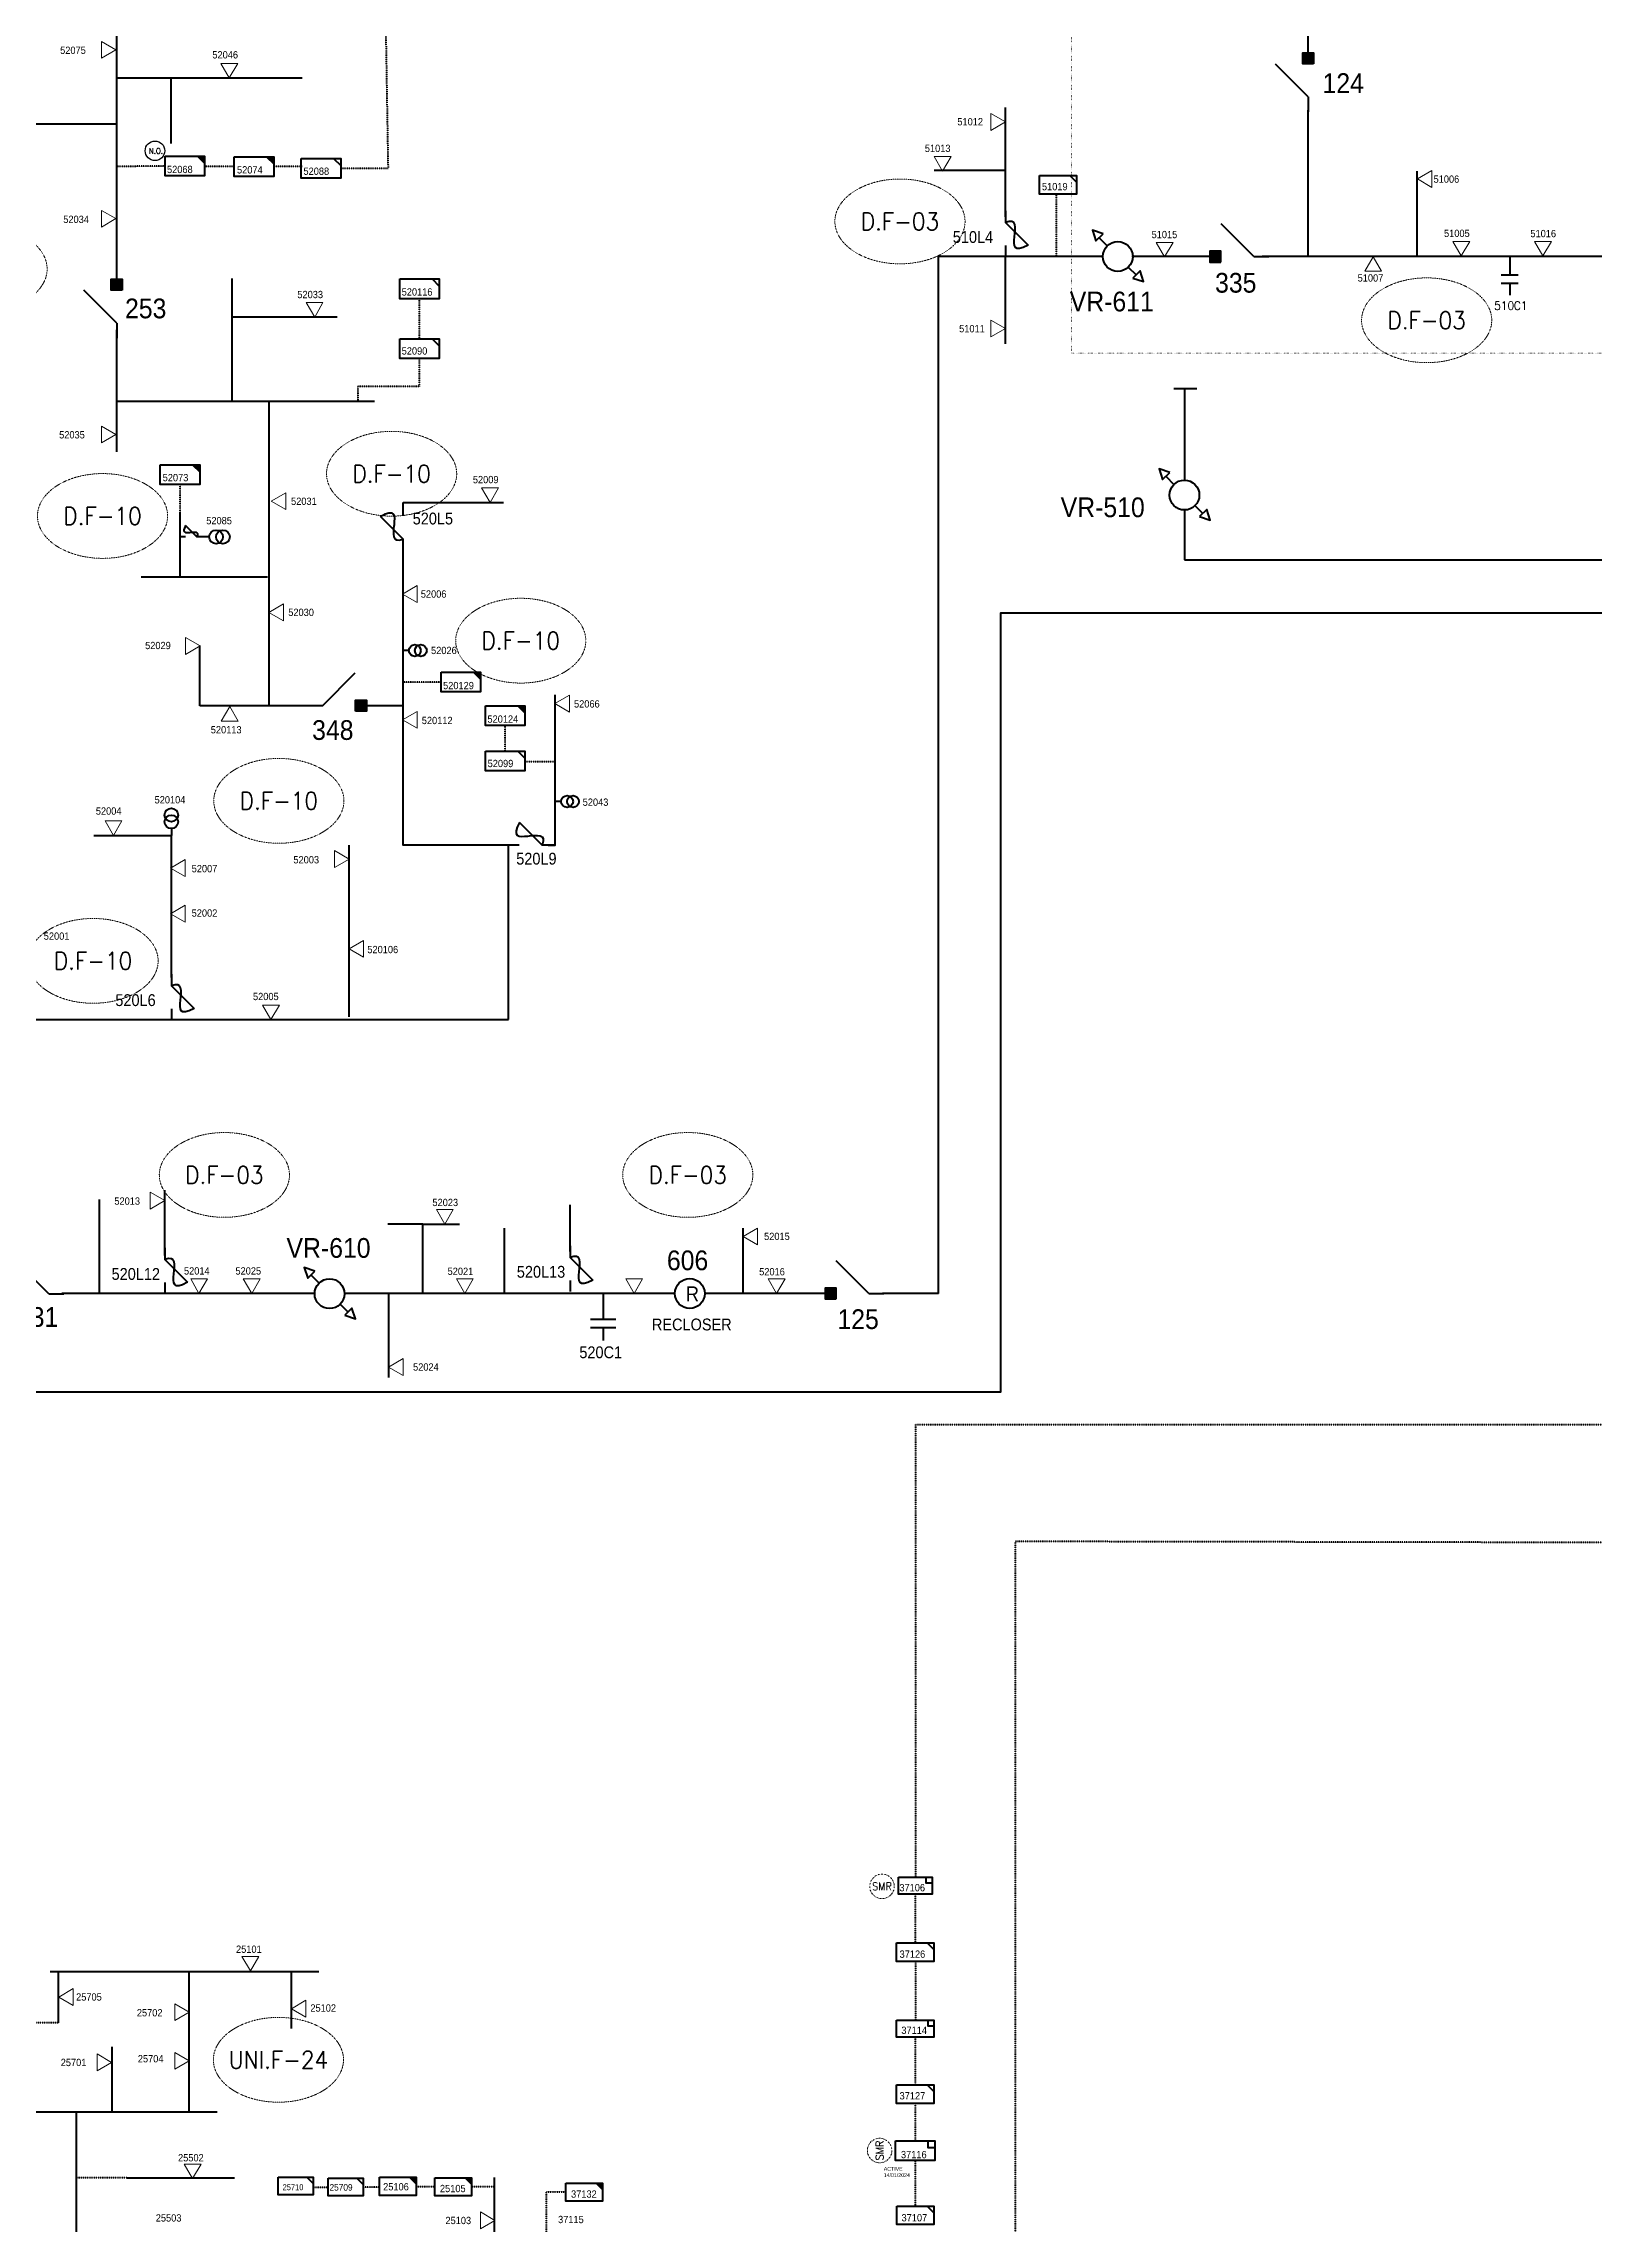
# Model space of a CAD drawing. Header units: metres. Extents: x 65984 to 144644, y -19036 to 23726.
# Drawn here: x 109404 to 110190, y 20772 to 21877 of the extents above; entities that cross this region are included whole.
import ezdxf
from ezdxf.enums import TextEntityAlignment as Align

# ---------------------------------------------------------------- set-up
doc = ezdxf.new("R2010")
doc.units = ezdxf.units.M
doc.header["$MEASUREMENT"] = 0
for name, pattern in [('DGN Style 1', [0.6, 0, -0.6]), ('DGN Style 3', [0.013877, 0, -0.013877]), ('DGN Style 4', [1.6, 0.8, -0.4, 0, -0.4])]:
    doc.linetypes.add(name, pattern=pattern)
doc.layers.get('0').update_dxf_attribs({"color": 95, "lineweight": 40})
for name, color, linetype, lineweight in [('ABS', 7, 'Continuous', 40), ('ABS NUMBER', 112, 'Continuous', 30), ('CAPACITOR', 5, 'Continuous', 40), ('D FDR  03', 112, 'Continuous', 40), ('d_fco', 5, 'Continuous', 40), ('d_fco text', 95, 'Continuous', 40), ('d_grid line', 7, 'DGN Style 1', 0), ('d_oh branch', 94, 'Continuous', 40), ('d_tf', 1, 'Continuous', 40), ('d_tf no', 6, 'Continuous', 40), ('d_ug cable', 95, 'Continuous', 40), ('d_ug tf', 1, 'Continuous', 40), ('d_unit sub', 7, 'Continuous', 40), ('FDR  2  03', 240, 'Continuous', 40), ('FDR  2  05', 154, 'Continuous', 40), ('fedr no', 95, 'Continuous', 40), ('O H MAIN FEEDER', 4, 'Continuous', 100), ('REGULATOR', 5, 'Continuous', 40), ('SW N O', 114, 'Continuous', 30)]:
    doc.layers.add(name, color=color, linetype=linetype, lineweight=lineweight)
doc.styles.add('NASKHF', font='naskhf.shx', dxfattribs={"height": 8})
doc.styles.add('Style-Arial', font='arial.ttf')
doc.styles.add('Style-ENGINEERING', font='ENGINEERING.shx')
doc.styles.add('Style-msdefault', font='msdefault.shx')
doc.styles.add('Style-simplex', font='simplex.shx')
doc.styles.add('Style-STANDARD', font='STANDARD.shx')

# ---------------------------------------------------------------- blocks, each defined once
blk = doc.blocks.new('*U835')
at = {"layer": 'd_oh branch', "color": 5, "linetype": 'Continuous', "lineweight": 100}
for p, q in [((10, 0.9), (-10, 0.9)), ((0, 23), (0, 0.9)), ((10, -9.1), (-10, -9.1)), ((0, -9.1), (0, -23))]:
    blk.add_line(p, q, dxfattribs=at)
blk = doc.blocks.new('TF_8')
at = {"color": 0, "linetype": 'ByBlock', "lineweight": -2}
blk.add_line((6.3, 4.95), (9.9, 1.35), dxfattribs=at)
blk.add_3dface([(-10.1, 4.95), (9.9, 4.95), (9.9, -5.05), (-10.1, -5.05)], dxfattribs=at)
blk = doc.blocks.new('ABS2_1_1')
at = {"color": 0, "linetype": 'ByBlock', "lineweight": -2, "ltscale": 500}
for q in [(-29900, 43500), (0, 0)]:
    blk.add_line((0, 13600), q, dxfattribs=at)
at = {"color": 0, "linetype": 'ByBlock', "lineweight": -2, "ltscale": 500, "flags": 128}
for points in [[(5000, 43600), (-5000, 43600), (-5000, 53600), (5000, 53600)], [(3791, 49653), (3791, 49653), (3791, 49653)]]:
    blk.add_lwpolyline(points, close=True, dxfattribs=at)
at = {"color": 0, "linetype": 'ByBlock', "lineweight": -2, "ltscale": 500}
for points in [[(5000, 43600), (-5000, 43600), (5000, 53600), (-5000, 53600)], [(3791, 49653), (3791, 49653), (3791, 49653)]]:
    blk.add_solid(points, dxfattribs=at)
blk = doc.blocks.new('TF3_2')
at = {"layer": 'd_unit sub', "color": 2, "linetype": 'Continuous', "lineweight": 40}
for p, q in [((11.3, 9), (18.3, 9)), ((18.3, 9), (18.3, 2))]:
    blk.add_line(p, q, dxfattribs=at)
at = {"layer": 'd_unit sub', "color": 2, "linetype": 'Continuous', "lineweight": 40, "flags": 128}
blk.add_lwpolyline([(-21.7, 9), (18.3, 9), (18.3, -11), (-21.7, -11)], close=True, dxfattribs=at)
blk.add_lwpolyline([(18.3, 2), (11.3, 2), (11.3, 9)], dxfattribs=at)
blk = doc.blocks.new('TF3_4')
at = {"layer": 'd_unit sub', "color": 6, "linetype": 'Continuous', "lineweight": 40}
for p, q in [((11.3, 9), (18.3, 9)), ((18.3, 9), (18.3, 2))]:
    blk.add_line(p, q, dxfattribs=at)
at = {"layer": 'd_unit sub', "color": 6, "linetype": 'Continuous', "lineweight": 40, "flags": 128}
blk.add_lwpolyline([(-26, 9), (18.3, 9), (18.3, -11), (-26, -11)], close=True, dxfattribs=at)
blk.add_lwpolyline([(18.3, 2), (11.3, 2), (11.3, 9)], dxfattribs=at)
blk = doc.blocks.new('TFU_78')
at = {"layer": 'd_tf', "color": 234, "linetype": 'Continuous', "lineweight": 70, "ltscale": 0.000426762}
blk.add_line((0, 10), (0, 0), dxfattribs=at)
for centre in [(0, 30), (0, 20)]:
    blk.add_circle(centre, 10, dxfattribs=at)
blk = doc.blocks.new('TFU_79')
at = {"layer": 'd_tf', "color": 234, "linetype": 'Continuous', "lineweight": 70, "ltscale": 0.000390876}
blk.add_line((0, 10), (0, 0), dxfattribs=at)
for centre in [(0, 30), (0, 20)]:
    blk.add_circle(centre, 10, dxfattribs=at)
blk = doc.blocks.new('*U794')
at = {"layer": 'd_fco', "color": 234, "linetype": 'Continuous', "lineweight": 100}
blk.add_line((-4.6, 4.2), (-10.1, 4.2), dxfattribs=at)
at = {"layer": 'd_fco', "color": 234, "linetype": 'Continuous', "lineweight": 100, "flags": 128}
blk.add_lwpolyline([(13, 4.2), (7.1, 4.2), (-4.4, -7.3)], dxfattribs=at)
at = {"layer": 'd_fco', "color": 234, "linetype": 'Continuous', "lineweight": 100}
blk.add_open_spline([(-4.4, -7.3), (-13, 7.7), (11.6, -7.7), (7.1, 4.2)], degree=3, dxfattribs=at)
blk = doc.blocks.new('FUSE01')
at = {"color": 0, "linetype": 'ByBlock', "lineweight": -2}
blk.add_line((0, -17.15), (0, -22.55), dxfattribs=at)
at = {"color": 0, "linetype": 'ByBlock', "lineweight": -2, "flags": 128}
blk.add_lwpolyline([(0, 0.05), (0, -5.75), (-11.2, -16.95)], dxfattribs=at)
at = {"color": 0, "linetype": 'ByBlock', "lineweight": -2}
blk.add_open_spline([(-11.2, -16.95), (3.4, -25.35), (-11.6, -1.35), (0, -5.75)], degree=3, dxfattribs=at)
blk = doc.blocks.new('*U880')
at = {"layer": 'CAPACITOR', "color": 5, "linetype": 'Continuous', "lineweight": 100}
for p, q in [((0, 27.9), (0, -2.9)), ((15, -2.9), (-15, -2.9)), ((15, -12.9), (-15, -12.9)), ((0, -12.9), (0, -27.9))]:
    blk.add_line(p, q, dxfattribs=at)
blk = doc.blocks.new('*U809')
at = {"layer": 'REGULATOR', "color": 7, "linetype": 'Continuous', "lineweight": 211}
blk.add_circle((0, 0.1), 7.56, dxfattribs=at)
at = {"layer": 'ABS NUMBER', "color": 7, "lineweight": 211, "style": 'Style-ENGINEERING', "width": 0.9}
blk.add_text('R', height=7.56, dxfattribs=at).set_placement((-1.9, 3.7), align=Align.TOP_LEFT)
blk = doc.blocks.new('TF3_10')
at = {"layer": 'd_tf no', "color": 121, "linetype": 'Continuous', "lineweight": 40}
for p, q in [((11.3, 9), (18.3, 9)), ((18.3, 9), (18.3, 2))]:
    blk.add_line(p, q, dxfattribs=at)
at = {"layer": 'd_tf no', "color": 121, "linetype": 'Continuous', "lineweight": 40, "flags": 128}
blk.add_lwpolyline([(-21.7, 9), (18.3, 9), (18.3, -11), (-21.7, -11)], close=True, dxfattribs=at)
blk.add_lwpolyline([(18.3, 2), (11.3, 2), (11.3, 9)], dxfattribs=at)
blk = doc.blocks.new('exist.us-1000kva')
at = {"color": 0, "linetype": 'ByBlock', "lineweight": -2, "flags": 128}
blk.add_lwpolyline([(40, 12.9), (32.8, 20), (40, 20)], close=True, dxfattribs=at)
at = {"color": 0, "linetype": 'ByBlock', "lineweight": -2, "extrusion": (0, 0, -1)}
blk.add_solid([(-40, 12.9), (-32.8, 20), (-40, 20)], dxfattribs=at)
at = {"color": 0, "linetype": 'ByBlock', "lineweight": -2, "xscale": 2, "yscale": 2}
blk.add_blockref('TF_8', (20.2, 10.1), dxfattribs=at)
blk = doc.blocks.new('*U748')
at = {"layer": 'd_fco', "color": 5, "linetype": 'Continuous', "lineweight": 100}
blk.add_line((-4.6, 4.2), (-10.1, 4.2), dxfattribs=at)
at = {"layer": 'd_fco', "color": 5, "linetype": 'Continuous', "lineweight": 100, "extrusion": (0, 0, -1), "flags": 128}
blk.add_lwpolyline([(-13, 4.2), (-7.1, 4.2), (4.4, -7.3)], dxfattribs=at)
at = {"layer": 'd_fco', "color": 5, "linetype": 'Continuous', "lineweight": 100}
blk.add_open_spline([(-4.4, -7.3), (-13, 7.7), (11.6, -7.7), (7.1, 4.2)], degree=3, dxfattribs=at)
blk = doc.blocks.new('SS')
at = {"color": 0, "linetype": 'ByBlock', "lineweight": -2, "flags": 128}
blk.add_lwpolyline([(6.95, 4.25), (10.45, 4.25), (10.45, 0.75)], close=True, dxfattribs=at)
at = {"color": 0, "linetype": 'ByBlock', "lineweight": -2, "extrusion": (0, 0, -1)}
blk.add_solid([(-6.95, 4.25), (-10.45, 4.25), (-10.45, 0.75)], dxfattribs=at)
at = {"color": 0, "linetype": 'ByBlock', "lineweight": -2}
blk.add_3dface([(-9.55, 4.25), (10.45, 4.25), (10.45, -5.75), (-9.55, -5.75)], dxfattribs=at)
blk = doc.blocks.new('*U1975')
at = {"layer": 'REGULATOR', "color": 5, "linetype": 'Continuous', "lineweight": 106}
for p, q in [((24, 25.1), (13.4, 14.5)), ((-14.9, -13.7), (-25.5, -24.4))]:
    blk.add_line(p, q, dxfattribs=at)
at = {"layer": 'REGULATOR', "color": 5, "linetype": 'Continuous', "lineweight": 106, "flags": 128}
for points in [[(29.5, 20), (34.4, 34.3), (20.1, 29.6)], [(-29.6, -20), (-34.4, -34.3), (-20.1, -29.5)]]:
    blk.add_lwpolyline(points, close=True, dxfattribs=at)
at = {"layer": 'REGULATOR', "color": 5, "linetype": 'Continuous', "lineweight": 106}
blk.add_circle((-0.8, 0.4), 20, dxfattribs=at)
blk = doc.blocks.new('TRA1_545')
at = {"layer": 'd_tf', "color": 5, "linetype": 'Continuous', "lineweight": 0, "ltscale": 0.000307269, "flags": 128}
blk.add_lwpolyline([(10.1, -17), (0.1, 0), (-9.9, -17)], close=True, dxfattribs=at)
blk = doc.blocks.new('TRA1_544')
at = {"layer": 'd_tf', "color": 5, "linetype": 'Continuous', "lineweight": 0, "ltscale": 0.000307269, "xscale": 1.000046566207833, "yscale": 1.000046566207833, "zscale": 1.000046566207833, "rotation": 180}
blk.add_blockref('TRA1_545', (0, 0), dxfattribs=at)
blk = doc.blocks.new('TRA1_632')
at = {"layer": 'd_tf', "color": 6, "linetype": 'Continuous', "lineweight": 0, "ltscale": 0.000426762, "flags": 128}
blk.add_lwpolyline([(10, -17), (0, 0), (-10, -17)], close=True, dxfattribs=at)
blk = doc.blocks.new('TRA1_631')
at = {"layer": 'd_tf', "color": 6, "linetype": 'Continuous', "lineweight": 0, "ltscale": 0.000426762, "xscale": 1.000046566207833, "yscale": 1.000046566207833, "zscale": 1.000046566207833, "rotation": 180}
blk.add_blockref('TRA1_632', (0, 0), dxfattribs=at)
blk = doc.blocks.new('TRA1_634')
at = {"layer": 'd_tf', "color": 6, "linetype": 'Continuous', "lineweight": 0, "ltscale": 0.000426762, "flags": 128}
blk.add_lwpolyline([(10, -17), (0, 0), (-10, -17)], close=True, dxfattribs=at)
blk = doc.blocks.new('TRA1_633')
at = {"layer": 'd_tf', "color": 6, "linetype": 'Continuous', "lineweight": 0, "ltscale": 0.000426762, "xscale": 1.000046566207832, "yscale": 1.000046566207832, "zscale": 1.000046566207832, "rotation": 180.0000000124235}
blk.add_blockref('TRA1_634', (0, 0), dxfattribs=at)
blk = doc.blocks.new('TRA1_646')
at = {"layer": 'd_tf', "color": 6, "linetype": 'Continuous', "lineweight": 0, "ltscale": 0.000426762, "extrusion": (0, 0, -1), "flags": 128}
blk.add_lwpolyline([(-9.9, -17), (0.1, 0), (10.1, -17)], close=True, dxfattribs=at)
blk = doc.blocks.new('TRA1_645')
at = {"layer": 'd_tf', "color": 6, "linetype": 'Continuous', "lineweight": 0, "ltscale": 0.000426762, "xscale": 1.000046566207832, "yscale": 1.000046566207832, "zscale": 1.000046566207832, "rotation": 180.0000000124235}
blk.add_blockref('TRA1_646', (0, 0), dxfattribs=at)
blk = doc.blocks.new('TRA1_644')
at = {"layer": 'd_tf', "color": 6, "linetype": 'Continuous', "lineweight": 0, "ltscale": 0.000426762, "flags": 128}
blk.add_lwpolyline([(10, -17.1), (0, -0.1), (-10, -17.1)], close=True, dxfattribs=at)
blk = doc.blocks.new('TRA1_643')
at = {"layer": 'd_tf', "color": 6, "linetype": 'Continuous', "lineweight": 0, "ltscale": 0.000426762, "xscale": 1.000046566207832, "yscale": 1.000046566207832, "zscale": 1.000046566207832, "rotation": 180.0000000124235}
blk.add_blockref('TRA1_644', (0, 0), dxfattribs=at)
blk = doc.blocks.new('*U2360')
at = {"layer": 'd_unit sub', "color": 6, "linetype": 'Continuous', "lineweight": 40, "flags": 128}
for points in [[(-9.4, 4.7), (9.4, 4.7), (9.4, -4.7), (-9.4, -4.7)], [(6.1, 4.7), (9.4, 4.7), (9.4, 1.4)]]:
    blk.add_lwpolyline(points, close=True, dxfattribs=at)
blk = doc.blocks.new('*U892')
at = {"layer": 'SW N O', "color": 3}
blk.add_circle((0, 0), 16.8, dxfattribs=at)
at = {"layer": 'SW N O', "color": 3, "style": 'Style-STANDARD'}
blk.add_text('N.O.', height=9.6, dxfattribs=at).set_placement((1.7, -0.2), align=Align.MIDDLE_CENTER)

msp = doc.modelspace()

# ---------------------------------------------------------------- linework, layer by layer
at = {"layer": 'd_grid line', "color": 7, "linetype": 'DGN Style 1', "lineweight": 0, "flags": 128}
msp.add_lwpolyline([(110915.3, 22320.5), (110915.3, 21720.5), (109925.3, 21720.5), (109925.3, 22320.5)], close=True, dxfattribs=at)
at = {"layer": 'd_oh branch', "color": 234, "linetype": 'Continuous', "lineweight": 100}
for p, q in [((109441.1, 21836.5), (109441.1, 21906.3)), ((109441.5, 21859.9), (109535.1, 21859.9)), ((109468.6, 21859.7), (109468.6, 21826.7)), ((109499.7, 21696.1), (109499.7, 21758.2)), ((109499.7, 21738.8), (109552.9, 21738.8)), ((109441.1, 21670.4), (109441.1, 21696.1)), ((109518.4, 21696.1), (109571.8, 21696.1)), ((109586.3, 21644.7), (109637.3, 21644.7)), ((109473.2, 21606.9), (109473.2, 21639.7)), ((109517.5, 21606.9), (109453.5, 21606.9)), ((109483.3, 21541.7), (109483.3, 21572.2)), ((109429.5, 21476), (109468.8, 21476)), ((109468.8, 21404), (109468.8, 21476)), ((109558.9, 21384.1), (109558.9, 21471))]:
    msp.add_line(p, q, dxfattribs=at)
at = {"layer": 'd_oh branch', "color": 5, "linetype": 'Continuous', "lineweight": 100}
for p, q in [((109891.8, 21789.6), (109891.8, 21844.9)), ((109891.1, 21813), (109855.6, 21813)), ((110100.5, 21769.4), (110100.5, 21812.6)), ((109891.8, 21725.1), (109891.8, 21769.4)), ((109432.3, 21243.8), (109432.3, 21291.5)), ((109465.5, 21263), (109465.5, 21296.1)), ((109596.1, 21278.9), (109614.9, 21278.9)), ((109671, 21265.1), (109671, 21288.8)), ((109637.8, 21243.8), (109637.8, 21276.9)), ((109758.7, 21243.8), (109758.7, 21276.9)), ((109579, 21243.8), (109579, 21201.3))]:
    msp.add_line(p, q, dxfattribs=at)
at = {"layer": 'd_oh branch', "color": 6, "linetype": 'Continuous', "lineweight": 100}
for p, q in [((109407.4, 20900.1), (109543.6, 20900.1)), ((109411.4, 20899.6), (109411.4, 20874.1)), ((109477.8, 20828.9), (109477.8, 20900.1)), ((109529.6, 20900), (109529.6, 20871.2)), ((109438.8, 20828.9), (109438.8, 20862)), ((109492, 20828.9), (109374.6, 20828.9)), ((109420.7, 20700.3), (109420.7, 20828.9)), ((109446.2, 20795.5), (109500.8, 20795.5)), ((109632.7, 20613.1), (109632.7, 20795.7))]:
    msp.add_line(p, q, dxfattribs=at)
at = {"layer": 'd_oh branch', "color": 234, "linetype": 'Continuous', "lineweight": 100, "flags": 128}
for points in [[(109586.3, 21641.2), (109586.3, 21644.7)], [(109586.3, 21541.3), (109586.3, 21622.7)], [(109659.9, 21471.1), (109663.5, 21471.1), (109663.5, 21547.2)]]:
    msp.add_lwpolyline(points, dxfattribs=at)
at = {"layer": 'd_oh branch', "color": 3, "linetype": 'Continuous', "lineweight": 100, "flags": 128}
msp.add_lwpolyline([(109059, 20708.1), (109059, 20736.2), (109332.4, 20736.2), (109332.4, 21193.9), (109889.5, 21193.9), (109889.5, 21588.8), (111169.3, 21588.8), (111169.3, 21617.5)], dxfattribs=at)
at = {"layer": 'd_oh branch', "color": 5, "linetype": 'Continuous', "lineweight": 100, "flags": 128}
msp.add_lwpolyline([(109596.4, 21243.8), (109596.4, 21278.9), (109578.5, 21278.9)], dxfattribs=at)
at = {"layer": 'd_tf', "color": 234, "linetype": 'Continuous', "lineweight": 0, "ltscale": 0.000426762, "flags": 128}
for points in [[(109433.3, 21869.9), (109433.3, 21878.4), (109440.7, 21874.2)], [(109493.9, 21867.3), (109502.5, 21867.3), (109498.2, 21859.9)], [(109433.3, 21784.3), (109433.3, 21792.8), (109440.7, 21788.6)], [(109537.2, 21746.1), (109545.7, 21746.1), (109541.5, 21738.7)], [(109433.3, 21674.9), (109433.3, 21683.5), (109440.7, 21679.2)], [(109526.8, 21641.1), (109526.8, 21649.6), (109519.4, 21645.4)], [(109626.1, 21652.1), (109634.7, 21652.1), (109630.4, 21644.7)], [(109593.5, 21594), (109593.5, 21602.6), (109586.1, 21598.3)], [(109525.6, 21584.8), (109525.6, 21593.3), (109518.3, 21589)], [(109476, 21567.7), (109476, 21576.3), (109483.4, 21572)], [(109670.7, 21538.5), (109670.7, 21547.1), (109663.3, 21542.8)], [(109494.1, 21533.9), (109502.6, 21533.9), (109498.4, 21541.3)], [(109593.5, 21530.3), (109593.5, 21538.8), (109586.1, 21534.5)], [(109435.2, 21483.4), (109443.7, 21483.4), (109439.4, 21476)], [(109551.5, 21459.8), (109551.5, 21468.3), (109558.9, 21464)], [(109475.8, 21455.1), (109475.8, 21463.7), (109468.4, 21459.4)], [(109475.8, 21432.1), (109475.8, 21440.6), (109468.4, 21436.3)], [(109566.3, 21414.3), (109566.3, 21422.8), (109558.9, 21418.5)], [(109515.1, 21390), (109523.6, 21390), (109519.3, 21382.6)]]:
    msp.add_lwpolyline(points, close=True, dxfattribs=at)
at = {"layer": 'd_tf', "color": 5, "linetype": 'Continuous', "lineweight": 0, "ltscale": 0.000426762, "flags": 128}
for points in [[(109884.4, 21833.3), (109884.4, 21841.9), (109891.8, 21837.6)], [(109855.6, 21820.1), (109864.2, 21820.1), (109859.9, 21812.7)], [(109968.3, 21776.6), (109976.8, 21776.6), (109972.5, 21769.2)], [(109884.4, 21728.7), (109884.4, 21737.2), (109891.8, 21732.9)], [(109458.1, 21295.1), (109458.1, 21286.6), (109465.5, 21290.9)], [(109603.2, 21286.3), (109611.7, 21286.3), (109607.5, 21278.9)], [(109766.1, 21268.5), (109766.1, 21277), (109758.7, 21272.7)], [(109478.6, 21251.2), (109487.1, 21251.2), (109482.8, 21243.8)], [(109505.3, 21251.2), (109513.9, 21251.2), (109509.6, 21243.8)], [(109613.4, 21251.2), (109621.9, 21251.2), (109617.6, 21243.8)], [(109699.2, 21251.2), (109707.8, 21251.2), (109703.5, 21243.8)], [(109771.5, 21251.2), (109780, 21251.2), (109775.7, 21243.8)], [(109586.4, 21202.2), (109586.4, 21210.8), (109579, 21206.5)]]:
    msp.add_lwpolyline(points, close=True, dxfattribs=at)
at = {"layer": 'd_ug cable', "color": 5, "linetype": 'DGN Style 3', "lineweight": 106}
msp.add_line((109917.7, 21769.4), (109917.7, 21801), dxfattribs=at)
at = {"layer": 'd_ug cable', "color": 234, "linetype": 'DGN Style 3', "lineweight": 106}
for p, q in [((109594.5, 21748.1), (109594.5, 21727.7)), ((109594.5, 21717.7), (109594.5, 21703.5)), ((109594.5, 21703.5), (109563.4, 21703.5)), ((109563.4, 21703.5), (109563.4, 21696.4)), ((109473.2, 21639.7), (109473.2, 21653.9)), ((109605.6, 21553.7), (109586.3, 21553.7)), ((109638.1, 21518.7), (109638.1, 21531.7)), ((109663.6, 21513.3), (109648.1, 21513.3))]:
    msp.add_line(p, q, dxfattribs=at)
at = {"layer": 'd_ug cable', "color": 6, "linetype": 'DGN Style 3', "lineweight": 100}
for p, q in [((109846.1, 20914.6), (109846.1, 20939.4)), ((109846.1, 20905.2), (109846.1, 20875.5)), ((109411.4, 20874.1), (109395.9, 20874.1)), ((109593.2, 20791.2), (109602.4, 20791.2)), ((109621, 20791.2), (109632.7, 20791.2)), ((109659, 20763.4), (109659, 20788.3)), ((109659.1, 20788.5), (109668.9, 20788.5))]:
    msp.add_line(p, q, dxfattribs=at)
at = {"layer": 'd_ug cable', "color": 6, "linetype": 'DGN Style 3', "lineweight": 106}
for p, q in [((109548.2, 20790.7), (109540.7, 20790.7)), ((109574.4, 20790.9), (109566.1, 20790.9))]:
    msp.add_line(p, q, dxfattribs=at)
at = {"layer": 'd_ug cable', "color": 218, "linetype": 'DGN Style 3', "lineweight": 106, "flags": 128}
for points in [[(109575.3, 22016.2), (109578.7, 21814.1), (109578.7, 21814.1)], [(109465.6, 21815.3), (109441.1, 21815)], [(109500.6, 21815), (109485.7, 21815)], [(109535.1, 21815), (109535.1, 21815), (109520.8, 21815)], [(109578.7, 21814.1), (109578.7, 21814.1), (109554.8, 21814)]]:
    msp.add_lwpolyline(points, dxfattribs=at)
at = {"layer": 'd_ug cable', "color": 6, "linetype": 'DGN Style 3', "lineweight": 100, "flags": 128}
for points in [[(109846.3, 20947.9), (109846.3, 21177.4), (110468.8, 21177.4)], [(110569.1, 21116.9), (109896.8, 21118.1), (109896.8, 20452.5)], [(109846.1, 20842.7), (109846.1, 20866.9)], [(109846.1, 20814.3), (109846.1, 20833.4)], [(109846.1, 20781.3), (109846.1, 20804.3)], [(109446.2, 20795.5), (109420.7, 20795.5)]]:
    msp.add_lwpolyline(points, dxfattribs=at)
at = {"layer": 'd_ug cable', "color": 2, "linetype": 'DGN Style 4', "lineweight": 13}
for centre in [(109829.2, 20943.3), (109828, 20809.4)]:
    msp.add_circle(centre, 6.21, dxfattribs=at)
at = {"layer": 'FDR  2  03', "color": 5, "linetype": 'Continuous', "lineweight": 80}
msp.add_line((109997.5, 21769.4), (109973, 21769.4), dxfattribs=at)
at = {"layer": 'fedr no', "color": 82, "linetype": 'DGN Style 3', "lineweight": 13, "true_color": 0x1dc70e}
for centre in [(109838.3, 21787.2), (109372.8, 21763.1), (110105.4, 21737.1), (109580.5, 21659.3), (109433.9, 21637.9), (109646, 21574.7), (109523.3, 21493.5), (109429.1, 21412.4), (109495.7, 21303.9), (109730.7, 21303.9), (109523.1, 20855.4)]:
    msp.add_ellipse(centre, major_axis=(33, 0), ratio=0.651175, dxfattribs=at)
at = {"layer": 'O H MAIN FEEDER', "color": 5, "lineweight": 211, "ltscale": 0.498271}
for p, q in [((110045.3, 21870.4), (110045.3, 21972.9)), ((110045.3, 21769.4), (110045.3, 21843.6)), ((109941.2, 21769.4), (109857.9, 21769.4)), ((109857.9, 21243.8), (109857.9, 21769.4)), ((109997.5, 21769.4), (109955.9, 21769.4)), ((110328, 21769.4), (110021.9, 21769.4)), ((109982.6, 21702.3), (109982.6, 21656.1)), ((109982.6, 21641), (109982.6, 21615.6)), ((109541.4, 21243.8), (109413.2, 21243.8)), ((109724.1, 21243.8), (109556.6, 21243.8)), ((109800.8, 21243.8), (109739.3, 21243.8)), ((109857.9, 21243.8), (109829.4, 21243.8))]:
    msp.add_line(p, q, dxfattribs=at)
at = {"layer": 'O H MAIN FEEDER', "color": 234, "lineweight": 211, "ltscale": 0.498271}
for p, q in [((109441.1, 21836.5), (109346.7, 21836.5)), ((109441.1, 21757.8), (109441.1, 21836.5)), ((109441.1, 21696.1), (109441.1, 21732.2)), ((109441.1, 21696.1), (109518.4, 21696.1)), ((109518.4, 21541.7), (109518.4, 21696.1)), ((109539.4, 21541.7), (109483.3, 21541.7)), ((109586.3, 21541.7), (109567.3, 21541.7)), ((109286.8, 21382.6), (109639.7, 21382.6))]:
    msp.add_line(p, q, dxfattribs=at)
at = {"layer": 'O H MAIN FEEDER', "color": 5, "ltscale": 0.426762}
msp.add_line((109988.9, 21702.3), (109977.2, 21702.3), dxfattribs=at)
at = {"layer": 'O H MAIN FEEDER', "color": 5, "lineweight": 211, "ltscale": 30}
msp.add_line((109982.6, 21615.6), (110417.2, 21615.6), dxfattribs=at)
at = {"layer": 'O H MAIN FEEDER', "color": 234, "lineweight": 211, "ltscale": 0.498271, "flags": 128}
msp.add_lwpolyline([(109639.7, 21382.6), (109639.7, 21471.1), (109586.3, 21471.1), (109586.3, 21541.7)], dxfattribs=at)

# ---------------------------------------------------------------- block references
at = {"layer": 'ABS', "color": 7, "linetype": 'Continuous', "lineweight": 211, "ltscale": 0.829472, "xscale": 0.000555747191877611, "zscale": 0.0003680335276451397}
for p, yscale, rotation in [((110045.3, 21842.8), 0.000555747191877611, 359.9999999999997), ((110025.3, 21769.4), -0.0005557471918776113, 270.0000000000002), ((109441.1, 21728.1), 0.000555747191877611, 359.9999999999997), ((109537.9, 21541.7), 0.000555747191877611, 269.9999999999997), ((109414.3, 21243.7), -0.0005557471918776113, 270.0000000000002), ((109830.1, 21243.8), -0.0005557471918776113, 270.0000000000002)]:
    msp.add_blockref('ABS2_1_1', p, dxfattribs=dict(at, yscale=yscale, rotation=rotation))
at = {"layer": 'CAPACITOR', "color": 5, "linetype": 'Continuous', "lineweight": 100, "xscale": 0.4267622666565712, "yscale": 0.4267622666565712, "zscale": 0.4267622666565712}
msp.add_blockref('*U880', (109687.8, 21231.9), dxfattribs=at)
at = {"layer": 'd_fco', "color": 5, "linetype": 'Continuous', "lineweight": 100, "rotation": 90.00000000060005}
for p in [(109896, 21779.6), (109675.2, 21255), (109469.7, 21253.9)]:
    msp.add_blockref('*U748', p, dxfattribs=at)
at = {"layer": 'd_fco', "color": 234, "linetype": 'Continuous', "lineweight": 100}
for p, rotation in [((109582.1, 21633.3), 270.0000000006), ((109473, 21392.7), 90.00000000060005)]:
    msp.add_blockref('*U794', p, dxfattribs=dict(at, rotation=rotation))
at = {"layer": 'd_fco', "color": 234, "linetype": 'Continuous', "lineweight": 100, "extrusion": (0, 0, -1), "rotation": 180.0000000006}
msp.add_blockref('*U794', (-109649.8, 21475.3), dxfattribs=at)
at = {"layer": 'd_oh branch', "color": 5, "linetype": 'Continuous', "lineweight": 100, "xscale": 0.4267622666565712, "yscale": 0.4267622666565712, "zscale": 0.4267622666565712}
msp.add_blockref('*U835', (110147.5, 21759.6), dxfattribs=at)
at = {"layer": 'd_tf', "color": 5, "linetype": 'Continuous', "lineweight": 0, "ltscale": 0.000307269, "xscale": 0.4267622666565712, "yscale": 0.4267622666565712, "zscale": 0.4267622666565712}
for p, rotation in [((110100.8, 21808.7), 270), ((110078.2, 21769.3), 180)]:
    msp.add_blockref('TRA1_544', p, dxfattribs=dict(at, rotation=rotation))
for p in [(110123, 21769.7), (110164.4, 21769.7)]:
    msp.add_blockref('TRA1_544', p, dxfattribs=at)
at = {"layer": 'd_tf', "color": 234, "linetype": 'Continuous', "lineweight": 70, "ltscale": 0.000426762, "xscale": 0.3443937614163075, "yscale": 0.3443937614163075, "zscale": 0.3443937614163075}
for p, rotation in [((109484.6, 21627.3), 269.9999999999999), ((109468.8, 21476), 359.9999999999999)]:
    msp.add_blockref('TFU_78', p, dxfattribs=dict(at, rotation=rotation))
at = {"layer": 'd_tf', "color": 234, "linetype": 'Continuous', "lineweight": 70, "ltscale": 0.000390876, "xscale": 0.3, "yscale": 0.3, "zscale": 0.3, "rotation": 269.9999999999998}
for p in [(109586.3, 21569.7), (109663.5, 21493.2)]:
    msp.add_blockref('TFU_79', p, dxfattribs=at)
at = {"layer": 'd_tf', "color": 6, "linetype": 'Continuous', "lineweight": 0, "ltscale": 0.000426762, "extrusion": (0, 0, -1), "xscale": 0.4267622666611982, "yscale": 0.4267622666611982, "zscale": 0.4267622666611982, "rotation": 359.9997331952823}
msp.add_blockref('TRA1_645', (-109508.9, 20900.5), dxfattribs=at)
at = {"layer": 'd_tf', "color": 6, "linetype": 'Continuous', "lineweight": 0, "ltscale": 0.000426762}
for name, p, xscale, yscale, zscale, rotation in [('TRA1_633', (109411.7, 20887.2), 0.4267622666611982, 0.4267622666611982, 0.4267622666611982, 269.9997331952823), ('TRA1_633', (109477.9, 20879.5), 0.4267622666611982, 0.4267622666611982, 0.4267622666611982, 89.9997331952823), ('TRA1_633', (109529.8, 20881.3), 0.4267622666611982, 0.4267622666611982, 0.4267622666611982, 269.9997331952823), ('TRA1_633', (109438.4, 20854.1), 0.4267622666611982, 0.4267622666611982, 0.4267622666611982, 89.9997331952823), ('TRA1_643', (109477.9, 20854.9), 0.4267622666611982, 0.4267622666611982, 0.4267622666611982, 89.9997331952823), ('TRA1_633', (109479.6, 20795.3), 0.4267622666611982, 0.4267622666611982, 0.4267622666611982, 359.9997331952823), ('TRA1_631', (109632.8, 20774), 0.4267622666565712, 0.4267622666565712, 0.4267622666565712, 89.99999999999999)]:
    msp.add_blockref(name, p, dxfattribs=dict(at, xscale=xscale, yscale=yscale, zscale=zscale, rotation=rotation))
at = {"layer": 'd_tf no', "color": 121, "linetype": 'Continuous', "lineweight": 40, "xscale": 0.5, "yscale": 0.5, "zscale": 0.5}
msp.add_blockref('TF3_10', (109846.9, 20809.8), dxfattribs=at)
at = {"layer": 'd_ug tf', "color": 218, "linetype": 'Continuous', "lineweight": 40, "xscale": 0.5002295740352334, "yscale": 0.5002295740352334, "zscale": 0.3164171083704443, "rotation": 359.9999999999999}
for p in [(109465.6, 21810.3), (109500.7, 21810)]:
    msp.add_blockref('exist.us-1000kva', p, dxfattribs=at)
at = {"layer": 'd_ug tf', "color": 218, "linetype": 'Continuous', "lineweight": 40, "xscale": 1.000459148070467, "yscale": 1.000459148070467, "zscale": 0.3164171083704443}
msp.add_blockref('TF_8', (109544.8, 21814.2), dxfattribs=at)
at = {"layer": 'd_ug tf', "color": 5, "linetype": 'Continuous', "lineweight": 40, "xscale": 0.9363969261447361, "yscale": 0.9363969261447361, "zscale": 0.3164171083704443}
msp.add_blockref('TF_8', (109918.5, 21805.8), dxfattribs=at)
at = {"layer": 'd_ug tf', "color": 234, "linetype": 'Continuous', "lineweight": 40, "xscale": 1.000459148070467, "yscale": 1.000459148070467, "zscale": 0.3164171083704443}
for p in [(109594.7, 21753.1), (109594.7, 21722.8), (109638.2, 21513.8)]:
    msp.add_blockref('TF_8', p, dxfattribs=at)
at = {"layer": 'd_ug tf', "color": 234, "linetype": 'Continuous', "lineweight": 40, "xscale": 0.5002295740352334, "yscale": 0.5002295740352334, "zscale": 0.3164171083704443, "rotation": 359.9999999999999}
for p in [(109463.2, 21653.9), (109605.6, 21548.7), (109628.1, 21531.7)]:
    msp.add_blockref('exist.us-1000kva', p, dxfattribs=at)
at = {"layer": 'd_unit sub', "color": 2, "linetype": 'Continuous', "lineweight": 40, "xscale": 0.4267622666565714, "yscale": 0.4267622666565714, "zscale": 0.4267622666565714, "rotation": 359.9997}
msp.add_blockref('TF3_2', (109846.8, 20944.1), dxfattribs=at)
at = {"layer": 'd_unit sub', "color": 6, "linetype": 'Continuous', "lineweight": 40}
for p in [(109846, 20909.9), (109846, 20838)]:
    msp.add_blockref('*U2360', p, dxfattribs=at)
at = {"layer": 'd_unit sub', "color": 6, "linetype": 'Continuous', "lineweight": 40, "xscale": 0.4267622666565714, "yscale": 0.4267622666565714, "zscale": 0.4267622666565714, "rotation": 359.9997}
msp.add_blockref('TF3_4', (109847.7, 20871.6), dxfattribs=at)
at = {"layer": 'd_unit sub', "color": 6, "linetype": 'Continuous', "lineweight": 40}
for name, p, xscale, yscale, zscale in [('TF_8', (109531.9, 20791.5), 0.8921901459649143, 0.8921901459649143, 0.3840860399909141), ('TF_8', (109557.3, 20790.9), 0.8921901459649143, 0.8921901459649143, 0.3840860399909141), ('SS', (109583.2, 20791.9), 0.9284898871733357, 0.9284898871733357, 0.4642449435866678), ('SS', (109611.3, 20791.7), 0.9284898871733357, 0.9284898871733357, 0.4642449435866678), ('SS', (109677.8, 20789), 0.9284898871733357, 0.9284898871733357, 0.4642449435866678), ('TF_8', (109846.2, 20776.6), 0.9415284321742364, 0.9415284321742364, 0.4267622666565712)]:
    msp.add_blockref(name, p, dxfattribs=dict(at, xscale=xscale, yscale=yscale, zscale=zscale))
at = {"layer": 'FDR  2  05', "color": 234, "linetype": 'Continuous', "lineweight": 70, "xscale": 0.5121147199878855, "yscale": 0.5121147199878855, "zscale": 0.2560573599939427, "rotation": 270}
msp.add_blockref('FUSE01', (109484.7, 21627.3), dxfattribs=at)
at = {"layer": 'REGULATOR', "color": 5, "linetype": 'Continuous', "lineweight": 106, "xscale": 0.3780441023579738, "yscale": 0.3780441023579738, "zscale": 0.3780441023579738, "rotation": 90.00000000000001}
for p in [(109948.9, 21769.7), (109982.7, 21648.8), (109549.2, 21244)]:
    msp.add_blockref('*U1975', p, dxfattribs=at)
at = {"layer": 'REGULATOR', "color": 7, "linetype": 'Continuous', "lineweight": 211}
msp.add_blockref('*U809', (109731.7, 21243.7), dxfattribs=at)
at = {"layer": 'SW N O', "color": 3, "xscale": 0.2950694635422144, "yscale": 0.2950694635422144, "zscale": 0.2950694635422144}
msp.add_blockref('*U892', (109460.5, 21823), dxfattribs=at)

# ---------------------------------------------------------------- texts
at = {"layer": 'ABS NUMBER', "color": 7, "lineweight": 140, "style": 'Style-Arial', "width": 0.9}
for s, p in [('124', (110052.6, 21862.3)), ('335', (109998.1, 21761.1)), ('253', (109445.3, 21748.1)), ('VR-611', (109924.4, 21751.6)), ('VR-510', (109919.8, 21647.3)), ('348', (109540.2, 21534.4)), ('VR-610', (109527.2, 21271.9)), ('606', (109720.1, 21265.6)), ('131', (109390.5, 21236.9)), ('125', (109806.6, 21235.8))]:
    msp.add_text(s, height=10, dxfattribs=at).set_placement(p, align=Align.TOP_LEFT)
at = {"layer": 'D FDR  03', "color": 5, "linetype": 'Continuous', "lineweight": 40, "style": 'Style-STANDARD'}
msp.add_text('510C1', height=4.27, dxfattribs=at).set_placement((110148.1, 21744.5), align=Align.MIDDLE_CENTER)
at = {"layer": 'd_fco text', "color": 5, "linetype": 'Continuous', "lineweight": 80, "style": 'Style-msdefault', "width": 0.916667}
for s, p in [('510L4', (109865.1, 21782.3)), ('520L12', (109438.5, 21256.7)), ('520L13', (109644, 21257.8)), ('520C1', (109675.7, 21217))]:
    msp.add_text(s, height=6, dxfattribs=at).set_placement(p, align=Align.TOP_LEFT)
at = {"layer": 'd_fco text', "color": 234, "linetype": 'Continuous', "lineweight": 80, "style": 'Style-msdefault', "width": 0.916667}
for s, p in [('520L5', (109591.2, 21639.6)), ('520L9', (109643.7, 21467.2)), ('520L6', (109440.4, 21395.5))]:
    msp.add_text(s, height=6, dxfattribs=at).set_placement(p, align=Align.TOP_LEFT)
at = {"layer": 'd_fco text', "color": 5, "linetype": 'Continuous', "lineweight": 70, "style": 'Style-msdefault', "width": 0.916667}
msp.add_text('RECLOSER', height=6, dxfattribs=at).set_placement((109712.5, 21231.1), align=Align.TOP_LEFT)
at = {"layer": 'd_tf no', "color": 234, "linetype": 'Continuous', "lineweight": 40, "style": 'Style-msdefault', "width": 0.945946}
for s, p in [('52075', (109412.4, 21875.8)), ('52046', (109489.6, 21873.5)), ('52034', (109414, 21790.1)), ('520116', (109585.6, 21753.3)), ('52033', (109532.7, 21752)), ('52090', (109585.6, 21723.4)), ('52035', (109411.9, 21680.9)), ('52073', (109464.4, 21659.2)), ('52009', (109621.7, 21658.2)), ('52031', (109529.5, 21647.2)), ('52085', (109486.5, 21637.4)), ('52006', (109595.3, 21600.2)), ('52030', (109528.1, 21590.9)), ('52029', (109455.5, 21574.1)), ('52026', (109600.5, 21571.6)), ('520129', (109606.6, 21553.8)), ('52066', (109673, 21544.5)), ('520112', (109595.8, 21536.1)), ('520124', (109629.1, 21536.8)), ('520113', (109488.8, 21531.4)), ('52099', (109629.2, 21514.3)), ('52004', (109430.5, 21490.2)), ('520104', (109460.3, 21495.9)), ('52043', (109677.4, 21494.7)), ('52007', (109479.1, 21461)), ('52003', (109530.7, 21465.5)), ('52002', (109479.1, 21438.5)), ('52001', (109404.1, 21426.8)), ('520106', (109568.2, 21420)), ('52005', (109510.2, 21396.2))]:
    msp.add_text(s, height=3.7, dxfattribs=at).set_placement(p, align=Align.TOP_LEFT)
at = {"layer": 'd_tf no', "color": 5, "linetype": 'Continuous', "lineweight": 40, "style": 'Style-msdefault', "width": 0.945946}
for s, p in [('51012', (109867.4, 21839.6)), ('51013', (109850.9, 21826.1)), ('51006', (110108.9, 21810.5)), ('51019', (109910.3, 21806.7)), ('51015', (109965.9, 21782.4)), ('51005', (110114.2, 21783)), ('51016', (110158, 21782.9)), ('51007', (110070.4, 21760.4)), ('51011', (109868.3, 21734.7)), ('52013', (109439.9, 21292.5)), ('52023', (109601.2, 21291.8)), ('52014', (109475.2, 21257.1)), ('52025', (109501.3, 21257.1)), ('52021', (109608.9, 21256.9)), ('52016', (109766.9, 21256.7))]:
    msp.add_text(s, height=3.7, dxfattribs=at).set_placement(p, align=Align.TOP_LEFT)
at = {"layer": 'd_tf no', "color": 218, "linetype": 'Continuous', "lineweight": 40, "style": 'Style-msdefault', "width": 0.945946}
for s, p in [('52068', (109466.6, 21815.4)), ('52074', (109502.1, 21815.2)), ('52088', (109535.8, 21814.5))]:
    msp.add_text(s, height=3.7, dxfattribs=at).set_placement(p, align=Align.TOP_LEFT)
at = {"layer": 'd_tf no', "color": 5, "linetype": 'Continuous', "lineweight": 40, "style": 'Style-msdefault', "width": 0.945946}
for s, p in [('52015', (109782.4, 21274.6)), ('52024', (109604.4, 21208.4))]:
    msp.add_text(s, height=3.7, dxfattribs=at).set_placement(p, align=Align.TOP_RIGHT)
at = {"layer": 'd_tf no', "color": 1, "linetype": 'Continuous', "lineweight": 13, "style": 'Style-simplex', "width": 0.909091}
msp.add_text('SMR', height=3.96, dxfattribs=at).set_placement((109829.2, 20943.3), align=Align.MIDDLE_CENTER)
at = {"layer": 'd_tf no', "color": 2, "linetype": 'Continuous', "lineweight": 40, "style": 'Style-msdefault', "width": 0.945946}
msp.add_text('37106', height=3.7, dxfattribs=at).set_placement((109838, 20944.5), align=Align.TOP_LEFT)
at = {"layer": 'd_tf no', "color": 6, "linetype": 'Continuous', "lineweight": 40, "style": 'Style-msdefault', "width": 0.945946}
msp.add_text('25101', height=3.7, dxfattribs=at).set_placement((109501.6, 20909.6))
for s, p in [('37126', (109838.1, 20910.8)), ('25705', (109420.5, 20889.1)), ('25702', (109451.3, 20881.1)), ('25102', (109539.3, 20883.5)), ('37114', (109839, 20872.2)), ('25701', (109412.7, 20855.9)), ('25704', (109451.8, 20857.8)), ('37127', (109838.1, 20839)), ('25502', (109472.2, 20807.6)), ('25106', (109576.2, 20792.9)), ('25105', (109605, 20792)), ('37132', (109671.5, 20789.2)), ('25503', (109460.9, 20777.1)), ('25103', (109607.8, 20775.8)), ('37115', (109664.9, 20776.3)), ('37107', (109839.1, 20777.2))]:
    msp.add_text(s, height=3.7, dxfattribs=at).set_placement(p, align=Align.TOP_LEFT)
at = {"layer": 'd_tf no', "color": 1, "linetype": 'Continuous', "lineweight": 13, "style": 'Style-simplex', "width": 0.909091}
msp.add_text('SMR', height=3.96, rotation=90, dxfattribs=at).set_placement((109828, 20809.4), align=Align.MIDDLE_CENTER)
at = {"layer": 'd_tf no', "color": 121, "linetype": 'Continuous', "lineweight": 40, "style": 'Style-msdefault', "width": 0.945946}
msp.add_text('37116', height=3.7, dxfattribs=at).set_placement((109838.8, 20809.2), align=Align.TOP_LEFT)
at = {"layer": 'd_tf no', "color": 6, "linetype": 'Continuous', "lineweight": 40, "ltscale": 0.81, "style": 'Style-msdefault', "width": 0.945946}
msp.add_text('25710', height=3, dxfattribs=at).set_placement((109525.2, 20792.3), align=Align.TOP_LEFT)
at = {"layer": 'd_tf no', "color": 6, "linetype": 'Continuous', "lineweight": 40, "ltscale": 0.9, "style": 'Style-msdefault', "width": 0.945946}
msp.add_text('25709', height=3.33, dxfattribs=at).set_placement((109549, 20792.4), align=Align.TOP_LEFT)
at = {"layer": 'd_tf no', "color": 121, "linetype": 'Continuous', "lineweight": 40, "insert": (109830.1, 20801.1), "char_height": 1.921, "attachment_point": 1, "style": 'NASKHF'}
msp.add_mtext('\\Fmsdefault;\\H1x;\\W0.945946;ACTIVE\\P14/01/2024', dxfattribs=at)
at = {"layer": 'fedr no', "color": 6, "linetype": 'Continuous', "lineweight": 40, "char_height": 8.85, "attachment_point": 5, "style": 'Style-STANDARD'}
for s, insert in [('D.F-03', (109838.3, 21787.2)), ('D.F-03', (110105.4, 21737.1)), ('D.F-10', (109580.5, 21659.3)), ('D.F-10', (109433.9, 21637.9)), ('D.F-10', (109646, 21574.7)), ('D.F-10', (109523.3, 21493.5)), ('D.F-10', (109429.1, 21412.4)), ('D.F-03', (109495.7, 21303.9)), ('D.F-03', (109730.7, 21303.9)), ('UNI.F-24', (109523.1, 20855.4))]:
    msp.add_mtext(s, dxfattribs=dict(at, insert=insert))

doc.saveas('drawing.dxf')
